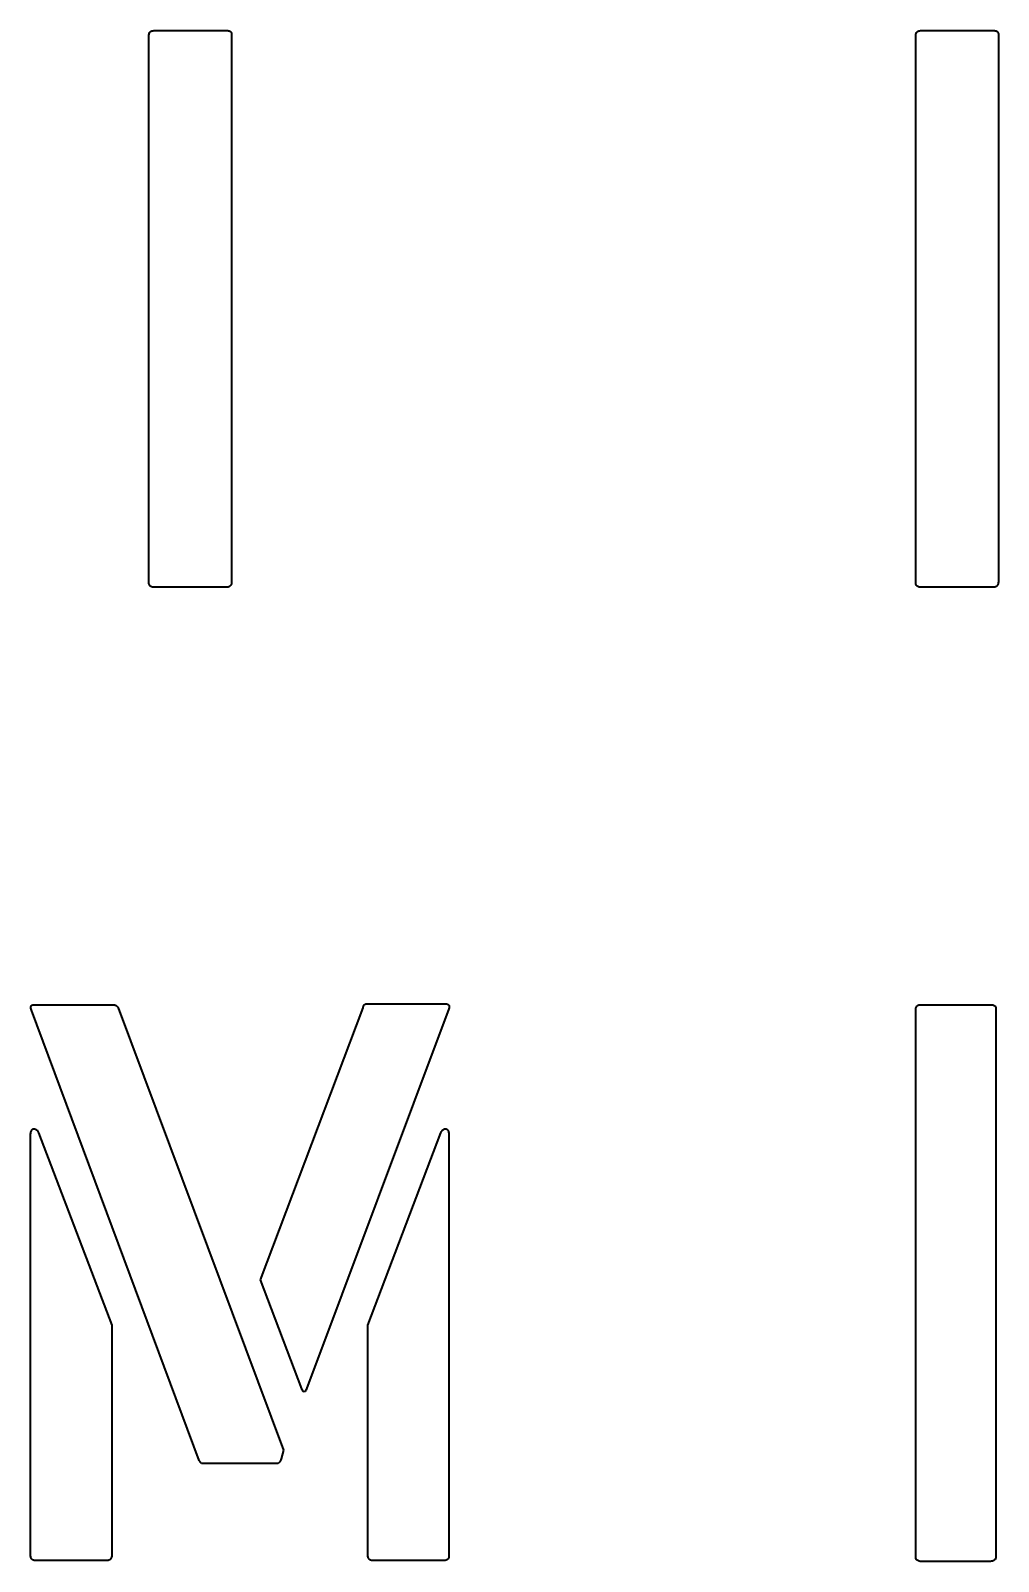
# Model space of a CAD drawing. Extents: x 10 to 410, y -69 to 348.
# Drawn here: x 204.1 to 238.9, y 191 to 246 of the extents above; entities that cross this region are included whole.
import ezdxf

# ---------------------------------------------------------------- set-up
doc = ezdxf.new("R2010")
doc.units = 0

msp = doc.modelspace()

# ---------------------------------------------------------------- linework, layer by layer
at = {"color": 7, "lineweight": 35, "ltscale": 0.00086}
for p, q in [((208.401718, 245.837997), (208.40686, 245.872009)), ((235.951721, 245.837997), (235.956863, 245.872009)), ((208.561996, 226.001709), (208.528, 226.006866)), ((236.112, 226.001709), (236.078003, 226.006866)), ((235.951706, 210.838013), (235.956863, 210.872009)), ((204.311996, 191.030289), (204.278, 191.035431)), ((219.050568, 191.035431), (219.016571, 191.030289)), ((236.111984, 191.001709), (236.077988, 191.006866))]:
    msp.add_line(p, q, dxfattribs=at)
at = {"color": 7, "lineweight": 35, "ltscale": 0.00078}
for p, q in [((208.40686, 245.872009), (208.415436, 245.902008)), ((235.956863, 245.872009), (235.965439, 245.902008)), ((208.528, 226.006866), (208.498001, 226.015427)), ((236.078003, 226.006866), (236.048004, 226.015427)), ((235.956863, 210.872009), (235.965424, 210.902008)), ((204.278, 191.035431), (204.248001, 191.044006)), ((219.080566, 191.044006), (219.050568, 191.035431)), ((236.077988, 191.006866), (236.047989, 191.015427))]:
    msp.add_line(p, q, dxfattribs=at)
at = {"color": 7, "lineweight": 35, "ltscale": 0.000716}
for p, q in [((208.415436, 245.902008), (208.427429, 245.928009)), ((235.965439, 245.902008), (235.977432, 245.928009)), ((208.498001, 226.015427), (208.472, 226.027435)), ((236.048004, 226.015427), (236.022003, 226.027435)), ((235.965424, 210.902008), (235.977432, 210.928009)), ((204.248001, 191.044006), (204.222, 191.056)), ((219.106567, 191.056), (219.080566, 191.044006)), ((236.047989, 191.015427), (236.021988, 191.027435))]:
    msp.add_line(p, q, dxfattribs=at)
at = {"color": 7, "lineweight": 35, "ltscale": 0.000671}
for p, q in [((208.427429, 245.928009), (208.442856, 245.949997)), ((235.977432, 245.928009), (235.992859, 245.949997))]:
    msp.add_line(p, q, dxfattribs=at)
at = {"color": 7, "lineweight": 35, "ltscale": 0.000652}
for p, q in [((208.442856, 245.949997), (208.461716, 245.968002)), ((235.992859, 245.949997), (236.011719, 245.968002)), ((208.449997, 226.042847), (208.432007, 226.061707)), ((236, 226.042847), (235.98201, 226.061707)), ((235.992844, 210.950012), (236.011703, 210.968002)), ((204.199997, 191.071426), (204.182007, 191.090286)), ((219.146576, 191.090286), (219.128571, 191.071426))]:
    msp.add_line(p, q, dxfattribs=at)
at = {"color": 7, "lineweight": 35, "ltscale": 0.000658}
for p, q in [((208.461716, 245.968002), (208.483994, 245.981995)), ((236.011719, 245.968002), (236.033997, 245.981995)), ((208.432007, 226.061707), (208.417999, 226.084)), ((235.98201, 226.061707), (235.968002, 226.084)), ((236.011703, 210.968002), (236.033997, 210.981995)), ((204.182007, 191.090286), (204.167999, 191.112579)), ((219.160583, 191.112579), (219.146576, 191.090286)), ((235.98201, 191.061707), (235.968002, 191.084))]:
    msp.add_line(p, q, dxfattribs=at)
at = {"color": 7, "lineweight": 35, "ltscale": 0.00069}
for p, q in [((208.483994, 245.981995), (208.50972, 245.992004)), ((236.033997, 245.981995), (236.059723, 245.992004)), ((208.417999, 226.084), (208.408005, 226.109711)), ((235.968002, 226.084), (235.958008, 226.109711)), ((204.198563, 210.981995), (204.224289, 210.992004)), ((236.033997, 210.981995), (236.059708, 210.992004)), ((204.410568, 206.451431), (204.423706, 206.427155)), ((218.904846, 206.427155), (218.917999, 206.451431)), ((235.968002, 191.084), (235.957993, 191.109711))]:
    msp.add_line(p, q, dxfattribs=at)
at = {"color": 7, "lineweight": 35, "ltscale": 0.000744}
for p, q in [((208.50972, 245.992004), (208.538864, 245.998001)), ((236.059723, 245.992004), (236.088867, 245.998001)), ((208.408005, 226.109711), (208.402008, 226.138855)), ((235.958008, 226.109711), (235.952011, 226.138855)), ((236.059708, 210.992004), (236.088852, 210.998001)), ((204.158005, 191.138275), (204.151993, 191.167419)), ((219.176575, 191.167419), (219.170563, 191.138275)), ((235.957993, 191.109711), (235.951996, 191.138855))]:
    msp.add_line(p, q, dxfattribs=at)
at = {"color": 7, "lineweight": 35, "ltscale": 0.000816}
for p, q in [((208.538864, 245.998001), (208.571426, 246)), ((236.088867, 245.998001), (236.121429, 246)), ((208.402008, 226.138855), (208.399994, 226.171417)), ((235.952011, 226.138855), (235.949997, 226.171417)), ((236.088852, 210.998001), (236.121414, 211)), ((204.151993, 191.167419), (204.149994, 191.199997)), ((219.178574, 191.199997), (219.176575, 191.167419)), ((235.951996, 191.138855), (235.949997, 191.171417))]:
    msp.add_line(p, q, dxfattribs=at)
at = {"color": 7, "lineweight": 35, "ltscale": 0.065714}
for p, q in [((208.571426, 246), (211.199997, 246)), ((236.121429, 246), (238.75, 246))]:
    msp.add_line(p, q, dxfattribs=at)
at = {"color": 7, "lineweight": 35, "ltscale": 0.000815}
for p, q in [((211.199997, 246), (211.232574, 245.998566)), ((238.75, 246), (238.782578, 245.998566)), ((238.664291, 211), (238.696854, 210.998566))]:
    msp.add_line(p, q, dxfattribs=at)
at = {"color": 7, "lineweight": 35, "ltscale": 0.000736}
for p, q in [((211.232574, 245.998566), (211.261719, 245.994293)), ((238.782578, 245.998566), (238.811722, 245.994293)), ((238.696854, 210.998566), (238.725998, 210.994293))]:
    msp.add_line(p, q, dxfattribs=at)
at = {"color": 7, "lineweight": 35, "ltscale": 0.000667}
for p, q in [((211.261719, 245.994293), (211.28743, 245.987152)), ((238.811722, 245.994293), (238.837433, 245.987152)), ((238.725998, 210.994293), (238.751709, 210.987152))]:
    msp.add_line(p, q, dxfattribs=at)
at = {"color": 7, "lineweight": 35, "ltscale": 0.000611}
for p, q in [((211.28743, 245.987152), (211.309723, 245.977142)), ((238.837433, 245.987152), (238.859726, 245.977142)), ((238.751709, 210.987152), (238.774002, 210.977142))]:
    msp.add_line(p, q, dxfattribs=at)
at = {"color": 7, "lineweight": 35, "ltscale": 0.00057}
for p, q in [((211.309723, 245.977142), (211.328568, 245.964294)), ((238.859726, 245.977142), (238.878571, 245.964294))]:
    msp.add_line(p, q, dxfattribs=at)
at = {"color": 7, "lineweight": 35, "ltscale": 0.000551}
for p, q in [((211.328568, 245.964294), (211.343994, 245.948578)), ((238.878571, 245.964294), (238.894012, 245.948578))]:
    msp.add_line(p, q, dxfattribs=at)
at = {"color": 7, "lineweight": 35, "ltscale": 0.000553}
for p, q in [((211.343994, 245.948578), (211.356003, 245.929993)), ((238.894012, 245.948578), (238.906006, 245.929993)), ((238.808273, 210.948578), (238.820282, 210.929993))]:
    msp.add_line(p, q, dxfattribs=at)
at = {"color": 7, "lineweight": 35, "ltscale": 0.000577}
for p, q in [((211.356003, 245.929993), (211.364578, 245.908569)), ((238.906006, 245.929993), (238.914581, 245.908569)), ((216.106567, 210.937134), (216.115143, 210.958572)), ((238.820282, 210.929993), (238.828842, 210.908569))]:
    msp.add_line(p, q, dxfattribs=at)
at = {"color": 7, "lineweight": 35, "ltscale": 0.000621}
for p, q in [((211.364578, 245.908569), (211.369705, 245.884277)), ((238.914581, 245.908569), (238.919724, 245.884277)), ((238.828842, 210.908569), (238.834, 210.884277))]:
    msp.add_line(p, q, dxfattribs=at)
at = {"color": 7, "lineweight": 35, "ltscale": 0.00068}
for p, q in [((211.369705, 245.884277), (211.371429, 245.857147)), ((238.919724, 245.884277), (238.921432, 245.857147)), ((238.834, 210.884277), (238.835709, 210.857147))]:
    msp.add_line(p, q, dxfattribs=at)
at = {"color": 7, "lineweight": 35, "ltscale": 0.491429}
for p, q in [((211.371429, 245.857147), (211.371429, 226.199997)), ((238.921432, 245.857147), (238.921432, 226.199997)), ((238.835709, 210.857147), (238.835709, 191.199997))]:
    msp.add_line(p, q, dxfattribs=at)
at = {"color": 7, "lineweight": 35, "ltscale": 0.000951}
for p, q in [((208.399994, 245.800003), (208.401718, 245.837997)), ((235.949997, 245.800003), (235.951721, 245.837997)), ((211.371429, 226.199997), (211.369431, 226.162003)), ((238.921432, 226.199997), (238.919434, 226.162003)), ((208.600006, 226), (208.561996, 226.001709)), ((211.209427, 226.001999), (211.171432, 226)), ((236.150009, 226), (236.112, 226.001709)), ((238.75943, 226.001999), (238.721436, 226)), ((204.349991, 191.028564), (204.311996, 191.030289)), ((206.902283, 191.030579), (206.864288, 191.028564)), ((207.064285, 191.228577), (207.062286, 191.190582)), ((216.266296, 191.190582), (216.264282, 191.228577)), ((219.016571, 191.030289), (218.978577, 191.028564)), ((236.149994, 191), (236.111984, 191.001709)), ((238.835709, 191.199997), (238.83371, 191.162003))]:
    msp.add_line(p, q, dxfattribs=at)
at = {"color": 7, "lineweight": 35, "ltscale": 0.490715}
for p, q in [((208.399994, 226.171417), (208.399994, 245.800003)), ((235.949997, 226.171417), (235.949997, 245.800003))]:
    msp.add_line(p, q, dxfattribs=at)
at = {"color": 7, "lineweight": 35, "ltscale": 0.000711}
for p, q in [((211.321426, 226.050003), (211.299423, 226.031998)), ((238.871429, 226.050003), (238.849426, 226.031998)), ((207.014282, 191.078583), (206.992279, 191.060577)), ((216.336288, 191.060577), (216.314285, 191.078583)), ((238.785721, 191.050003), (238.763718, 191.031998))]:
    msp.add_line(p, q, dxfattribs=at)
at = {"color": 7, "lineweight": 35, "ltscale": 0.00071}
for p, q in [((211.339432, 226.071991), (211.321426, 226.050003)), ((238.889435, 226.071991), (238.871429, 226.050003)), ((207.032272, 191.100571), (207.014282, 191.078583)), ((216.314285, 191.078583), (216.296295, 191.100571)), ((238.803696, 191.071991), (238.785721, 191.050003))]:
    msp.add_line(p, q, dxfattribs=at)
at = {"color": 7, "lineweight": 35, "ltscale": 0.000738}
for p, q in [((211.353424, 226.097992), (211.339432, 226.071991)), ((238.903442, 226.097992), (238.889435, 226.071991)), ((211.299423, 226.031998), (211.273438, 226.018005)), ((238.849426, 226.031998), (238.823441, 226.018005)), ((219.192291, 210.918854), (219.187714, 210.889709)), ((206.992279, 191.060577), (206.966278, 191.04657)), ((207.04628, 191.126572), (207.032272, 191.100571)), ((216.296295, 191.100571), (216.282288, 191.126572)), ((216.362274, 191.04657), (216.336288, 191.060577)), ((238.763718, 191.031998), (238.737717, 191.018005)), ((238.817703, 191.097992), (238.803696, 191.071991))]:
    msp.add_line(p, q, dxfattribs=at)
at = {"color": 7, "lineweight": 35, "ltscale": 0.000791}
for p, q in [((211.363434, 226.127991), (211.353424, 226.097992)), ((211.273438, 226.018005), (211.243423, 226.007996)), ((238.823441, 226.018005), (238.793427, 226.007996)), ((213.13829, 194.653137), (213.126007, 194.623993)), ((216.282288, 191.126572), (216.272278, 191.15657)), ((216.392288, 191.036575), (216.362274, 191.04657)), ((238.737717, 191.018005), (238.707718, 191.007996)), ((238.827713, 191.127991), (238.817703, 191.097992))]:
    msp.add_line(p, q, dxfattribs=at)
at = {"color": 7, "lineweight": 35, "ltscale": 0.000863}
for p, q in [((211.369431, 226.162003), (211.363434, 226.127991)), ((238.919434, 226.162003), (238.913437, 226.127991)), ((211.243423, 226.007996), (211.209427, 226.001999)), ((238.793427, 226.007996), (238.75943, 226.001999)), ((206.936279, 191.036575), (206.902283, 191.030579)), ((207.062286, 191.190582), (207.056274, 191.15657)), ((216.272278, 191.15657), (216.266296, 191.190582)), ((216.426285, 191.030579), (216.392288, 191.036575)), ((238.707718, 191.007996), (238.673721, 191.001999)), ((238.83371, 191.162003), (238.827713, 191.127991))]:
    msp.add_line(p, q, dxfattribs=at)
at = {"color": 7, "lineweight": 35, "ltscale": 0.00079}
for p, q in [((238.913437, 226.127991), (238.903442, 226.097992)), ((206.966278, 191.04657), (206.936279, 191.036575)), ((207.056274, 191.15657), (207.04628, 191.126572))]:
    msp.add_line(p, q, dxfattribs=at)
at = {"color": 7, "lineweight": 35, "ltscale": 0.000672}
for p, q in [((208.472, 226.027435), (208.449997, 226.042847)), ((236.022003, 226.027435), (236, 226.042847)), ((235.977432, 210.928009), (235.992844, 210.950012)), ((204.222, 191.056), (204.199997, 191.071426)), ((219.128571, 191.071426), (219.106567, 191.056)), ((236.021988, 191.027435), (235.999985, 191.042847))]:
    msp.add_line(p, q, dxfattribs=at)
at = {"color": 7, "lineweight": 35, "ltscale": 0.064286}
for p, q in [((211.171432, 226), (208.600006, 226)), ((238.721436, 226), (236.150009, 226))]:
    msp.add_line(p, q, dxfattribs=at)
at = {"color": 7, "lineweight": 35, "ltscale": 0.000654}
msp.add_line((204.152863, 210.902008), (204.155716, 210.928009), dxfattribs=at)
at = {"color": 7, "lineweight": 35, "ltscale": 0.000753}
msp.add_line((204.155716, 210.872009), (204.152863, 210.902008), dxfattribs=at)
at = {"color": 7, "lineweight": 35, "ltscale": 0.00059}
msp.add_line((204.155716, 210.928009), (204.164276, 210.949997), dxfattribs=at)
at = {"color": 7, "lineweight": 35, "ltscale": 0.000877}
msp.add_line((204.164276, 210.837997), (204.155716, 210.872009), dxfattribs=at)
at = {"color": 7, "lineweight": 35, "ltscale": 0.000575}
msp.add_line((204.164276, 210.949997), (204.178574, 210.968002), dxfattribs=at)
at = {"color": 7, "lineweight": 35, "ltscale": 0.001015}
msp.add_line((204.178574, 210.800003), (204.164276, 210.837997), dxfattribs=at)
at = {"color": 7, "lineweight": 35, "ltscale": 0.00061}
for p, q in [((204.178574, 210.968002), (204.198563, 210.981995)), ((219.123718, 211.021713), (219.146576, 211.013153))]:
    msp.add_line(p, q, dxfattribs=at)
at = {"color": 7, "lineweight": 35, "ltscale": 0.431465}
msp.add_line((210.207138, 194.628571), (204.178574, 210.800003), dxfattribs=at)
at = {"color": 7, "lineweight": 35, "ltscale": 0.0008}
msp.add_line((204.224289, 210.992004), (204.255707, 210.998001), dxfattribs=at)
at = {"color": 7, "lineweight": 35, "ltscale": 0.00093}
msp.add_line((204.255707, 210.998001), (204.292847, 211), dxfattribs=at)
at = {"color": 7, "lineweight": 35, "ltscale": 0.070715}
msp.add_line((204.292847, 211), (207.121429, 211), dxfattribs=at)
at = {"color": 7, "lineweight": 35, "ltscale": 0.000558}
for p, q in [((207.121429, 211), (207.143707, 210.998856)), ((207.253433, 210.944), (207.267715, 210.926849)), ((204.205994, 206.510284), (204.223145, 206.524567)), ((204.264282, 206.542862), (204.286575, 206.541428)), ((219.041992, 206.541428), (219.064285, 206.542862)), ((219.105438, 206.524567), (219.122574, 206.510284))]:
    msp.add_line(p, q, dxfattribs=at)
at = {"color": 7, "lineweight": 35, "ltscale": 0.000536}
for p, q in [((207.143707, 210.998856), (207.164856, 210.995422)), ((207.237991, 210.958862), (207.253433, 210.944))]:
    msp.add_line(p, q, dxfattribs=at)
at = {"color": 7, "lineweight": 35, "ltscale": 0.00052}
for p, q in [((207.164856, 210.995422), (207.18486, 210.989716)), ((207.22142, 210.971436), (207.237991, 210.958862))]:
    msp.add_line(p, q, dxfattribs=at)
at = {"color": 7, "lineweight": 35, "ltscale": 0.000512}
for p, q in [((207.18486, 210.989716), (207.203705, 210.98172)), ((207.203705, 210.98172), (207.22142, 210.971436))]:
    msp.add_line(p, q, dxfattribs=at)
at = {"color": 7, "lineweight": 35, "ltscale": 0.000586}
msp.add_line((207.267715, 210.926849), (207.280853, 210.907425), dxfattribs=at)
at = {"color": 7, "lineweight": 35, "ltscale": 0.00062}
msp.add_line((207.280853, 210.907425), (207.292847, 210.885712), dxfattribs=at)
at = {"color": 7, "lineweight": 35, "ltscale": 0.424024}
msp.add_line((207.292847, 210.885712), (213.235718, 195), dxfattribs=at)
at = {"color": 7, "lineweight": 35, "ltscale": 0.261086}
msp.add_line((212.407135, 201.114288), (216.092865, 210.885712), dxfattribs=at)
at = {"color": 7, "lineweight": 35, "ltscale": 0.364583}
msp.add_line((219.178574, 210.857147), (214.064285, 197.199997), dxfattribs=at)
at = {"color": 7, "lineweight": 35, "ltscale": 0.000697}
msp.add_line((216.092865, 210.885712), (216.099152, 210.912857), dxfattribs=at)
at = {"color": 7, "lineweight": 35, "ltscale": 0.000635}
msp.add_line((216.099152, 210.912857), (216.106567, 210.937134), dxfattribs=at)
at = {"color": 7, "lineweight": 35, "ltscale": 0.000524}
for p, q in [((216.115143, 210.958572), (216.124863, 210.977142)), ((219.178574, 210.985718), (219.187714, 210.966858))]:
    msp.add_line(p, q, dxfattribs=at)
at = {"color": 7, "lineweight": 35, "ltscale": 0.000477}
msp.add_line((216.124863, 210.977142), (216.135712, 210.992859), dxfattribs=at)
at = {"color": 7, "lineweight": 35, "ltscale": 0.000439}
msp.add_line((216.135712, 210.992859), (216.147705, 211.005707), dxfattribs=at)
at = {"color": 7, "lineweight": 35, "ltscale": 0.000413}
msp.add_line((216.147705, 211.005707), (216.160858, 211.015717), dxfattribs=at)
at = {"color": 7, "lineweight": 35, "ltscale": 0.000399}
msp.add_line((216.160858, 211.015717), (216.17514, 211.022858), dxfattribs=at)
at = {"color": 7, "lineweight": 35, "ltscale": 0.0004}
msp.add_line((216.17514, 211.022858), (216.190567, 211.027145), dxfattribs=at)
at = {"color": 7, "lineweight": 35, "ltscale": 0.000416}
msp.add_line((216.190567, 211.027145), (216.207153, 211.028564), dxfattribs=at)
at = {"color": 7, "lineweight": 35, "ltscale": 0.071428}
msp.add_line((216.207153, 211.028564), (219.064285, 211.028564), dxfattribs=at)
at = {"color": 7, "lineweight": 35, "ltscale": 0.000801}
msp.add_line((219.064285, 211.028564), (219.096283, 211.026855), dxfattribs=at)
at = {"color": 7, "lineweight": 35, "ltscale": 0.000698}
msp.add_line((219.096283, 211.026855), (219.123718, 211.021713), dxfattribs=at)
at = {"color": 7, "lineweight": 35, "ltscale": 0.000547}
for p, q in [((219.146576, 211.013153), (219.164856, 211.001144)), ((218.964294, 206.507141), (218.981995, 206.520004))]:
    msp.add_line(p, q, dxfattribs=at)
at = {"color": 7, "lineweight": 35, "ltscale": 0.000516}
msp.add_line((219.164856, 211.001144), (219.178574, 210.985718), dxfattribs=at)
at = {"color": 7, "lineweight": 35, "ltscale": 0.000846}
msp.add_line((219.187714, 210.889709), (219.178574, 210.857147), dxfattribs=at)
at = {"color": 7, "lineweight": 35, "ltscale": 0.000569}
msp.add_line((219.187714, 210.966858), (219.192291, 210.94458), dxfattribs=at)
at = {"color": 7, "lineweight": 35, "ltscale": 0.000643}
msp.add_line((219.192291, 210.94458), (219.192291, 210.918854), dxfattribs=at)
at = {"color": 7, "lineweight": 35, "ltscale": 0.000952}
for p, q in [((235.949997, 210.799988), (235.951706, 210.838013)), ((216.464294, 191.028564), (216.426285, 191.030579)), ((238.673721, 191.001999), (238.635712, 191))]:
    msp.add_line(p, q, dxfattribs=at)
at = {"color": 7, "lineweight": 35, "ltscale": 0.490714}
msp.add_line((235.949997, 191.171417), (235.949997, 210.799988), dxfattribs=at)
at = {"color": 7, "lineweight": 35, "ltscale": 0.063572}
msp.add_line((236.121414, 211), (238.664291, 211), dxfattribs=at)
at = {"color": 7, "lineweight": 35, "ltscale": 0.000571}
for p, q in [((238.774002, 210.977142), (238.792862, 210.964294)), ((204.364288, 206.507141), (204.380859, 206.491425)), ((218.947723, 206.491425), (218.964294, 206.507141))]:
    msp.add_line(p, q, dxfattribs=at)
at = {"color": 7, "lineweight": 35, "ltscale": 0.00055}
msp.add_line((238.792862, 210.964294), (238.808273, 210.948578), dxfattribs=at)
at = {"color": 7, "lineweight": 35, "ltscale": 0.000958}
for p, q in [((204.149994, 206.314285), (204.151138, 206.35257)), ((219.177429, 206.35257), (219.178574, 206.314285))]:
    msp.add_line(p, q, dxfattribs=at)
at = {"color": 7, "lineweight": 35, "ltscale": 0.377857}
for p, q in [((204.149994, 191.199997), (204.149994, 206.314285)), ((219.178574, 206.314285), (219.178574, 191.199997))]:
    msp.add_line(p, q, dxfattribs=at)
at = {"color": 7, "lineweight": 35, "ltscale": 0.000875}
for p, q in [((204.151138, 206.35257), (204.154572, 206.387421)), ((219.174011, 206.387421), (219.177429, 206.35257))]:
    msp.add_line(p, q, dxfattribs=at)
at = {"color": 7, "lineweight": 35, "ltscale": 0.000799}
for p, q in [((204.154572, 206.387421), (204.160278, 206.418854)), ((219.168289, 206.418854), (219.174011, 206.387421))]:
    msp.add_line(p, q, dxfattribs=at)
at = {"color": 7, "lineweight": 35, "ltscale": 0.000728}
for p, q in [((204.160278, 206.418854), (204.168274, 206.446869)), ((219.160278, 206.446869), (219.168289, 206.418854))]:
    msp.add_line(p, q, dxfattribs=at)
at = {"color": 7, "lineweight": 35, "ltscale": 0.000666}
for p, q in [((204.168274, 206.446869), (204.178574, 206.471436)), ((219.149994, 206.471436), (219.160278, 206.446869))]:
    msp.add_line(p, q, dxfattribs=at)
at = {"color": 7, "lineweight": 35, "ltscale": 0.000615}
for p, q in [((204.178574, 206.471436), (204.191132, 206.492569)), ((219.137421, 206.492584), (219.149994, 206.471436))]:
    msp.add_line(p, q, dxfattribs=at)
at = {"color": 7, "lineweight": 35, "ltscale": 0.000578}
for p, q in [((204.191132, 206.492569), (204.205994, 206.510284)), ((219.122574, 206.510284), (219.137421, 206.492584))]:
    msp.add_line(p, q, dxfattribs=at)
at = {"color": 7, "lineweight": 35, "ltscale": 0.000556}
msp.add_line((204.223145, 206.524567), (204.242569, 206.535431), dxfattribs=at)
at = {"color": 7, "lineweight": 35, "ltscale": 0.000574}
for p, q in [((204.242569, 206.535431), (204.264282, 206.542862)), ((219.064285, 206.542862), (219.085999, 206.535431))]:
    msp.add_line(p, q, dxfattribs=at)
at = {"color": 7, "lineweight": 35, "ltscale": 0.000539}
for p, q in [((204.286575, 206.541428), (204.307709, 206.53714)), ((219.020859, 206.53714), (219.041992, 206.541428))]:
    msp.add_line(p, q, dxfattribs=at)
at = {"color": 7, "lineweight": 35, "ltscale": 0.000531}
for p, q in [((204.307709, 206.53714), (204.327713, 206.529999)), ((219.000854, 206.529999), (219.020859, 206.53714)), ((213.085724, 194.557144), (213.071136, 194.541718))]:
    msp.add_line(p, q, dxfattribs=at)
at = {"color": 7, "lineweight": 35, "ltscale": 0.000533}
msp.add_line((204.327713, 206.529999), (204.346558, 206.520004), dxfattribs=at)
at = {"color": 7, "lineweight": 35, "ltscale": 0.000548}
for p, q in [((204.346558, 206.520004), (204.364288, 206.507141)), ((214.012848, 197.104004), (213.995728, 197.090286))]:
    msp.add_line(p, q, dxfattribs=at)
at = {"color": 7, "lineweight": 35, "ltscale": 0.000604}
for p, q in [((204.380859, 206.491425), (204.396286, 206.472855)), ((218.932281, 206.472855), (218.947723, 206.491425))]:
    msp.add_line(p, q, dxfattribs=at)
at = {"color": 7, "lineweight": 35, "ltscale": 0.000644}
for p, q in [((204.396286, 206.472855), (204.410568, 206.451431)), ((218.917999, 206.451431), (218.932281, 206.472855))]:
    msp.add_line(p, q, dxfattribs=at)
at = {"color": 7, "lineweight": 35, "ltscale": 0.000742}
for p, q in [((204.423706, 206.427155), (204.435715, 206.399994)), ((218.892853, 206.399994), (218.904846, 206.427155))]:
    msp.add_line(p, q, dxfattribs=at)
at = {"color": 7, "lineweight": 35, "ltscale": 0.184927}
for p, q in [((204.435715, 206.399994), (207.064285, 199.485718)), ((216.264282, 199.485718), (218.892853, 206.399994))]:
    msp.add_line(p, q, dxfattribs=at)
at = {"color": 7, "lineweight": 35, "ltscale": 0.000534}
msp.add_line((218.981995, 206.520004), (219.000854, 206.529999), dxfattribs=at)
at = {"color": 7, "lineweight": 35, "ltscale": 0.000557}
msp.add_line((219.085999, 206.535431), (219.105438, 206.524567), dxfattribs=at)
at = {"color": 7, "lineweight": 35, "ltscale": 0.104669}
msp.add_line((213.892853, 197.199997), (212.407135, 201.114288), dxfattribs=at)
at = {"color": 7, "lineweight": 35, "ltscale": 0.206429}
for p, q in [((207.064285, 199.485718), (207.064285, 191.228577)), ((216.264282, 191.228577), (216.264282, 199.485718))]:
    msp.add_line(p, q, dxfattribs=at)
at = {"color": 7, "lineweight": 35, "ltscale": 0.001114}
for p, q in [((213.910004, 197.158859), (213.892853, 197.199997)), ((214.064285, 197.199997), (214.04715, 197.158859))]:
    msp.add_line(p, q, dxfattribs=at)
at = {"color": 7, "lineweight": 35, "ltscale": 0.000907}
msp.add_line((213.927139, 197.126862), (213.910004, 197.158859), dxfattribs=at)
at = {"color": 7, "lineweight": 35, "ltscale": 0.000714}
for p, q in [((213.94429, 197.104004), (213.927139, 197.126862)), ((214.029999, 197.126862), (214.012848, 197.104004))]:
    msp.add_line(p, q, dxfattribs=at)
at = {"color": 7, "lineweight": 35, "ltscale": 0.000549}
msp.add_line((213.961426, 197.090286), (213.94429, 197.104004), dxfattribs=at)
at = {"color": 7, "lineweight": 35, "ltscale": 0.000444}
for p, q in [((213.978577, 197.085724), (213.961426, 197.090286)), ((213.995728, 197.090286), (213.978577, 197.085724))]:
    msp.add_line(p, q, dxfattribs=at)
at = {"color": 7, "lineweight": 35, "ltscale": 0.000908}
msp.add_line((214.04715, 197.158859), (214.029999, 197.126862), dxfattribs=at)
at = {"color": 7, "lineweight": 35, "ltscale": 0.008144}
msp.add_line((213.235718, 195), (213.149994, 194.685715), dxfattribs=at)
at = {"color": 7, "lineweight": 35, "ltscale": 0.000499}
msp.add_line((210.218277, 194.612), (210.207138, 194.628571), dxfattribs=at)
at = {"color": 7, "lineweight": 35, "ltscale": 0.000468}
msp.add_line((210.228851, 194.596573), (210.218277, 194.612), dxfattribs=at)
at = {"color": 7, "lineweight": 35, "ltscale": 0.000436}
msp.add_line((210.238846, 194.582275), (210.228851, 194.596573), dxfattribs=at)
at = {"color": 7, "lineweight": 35, "ltscale": 0.000404}
msp.add_line((210.248276, 194.569153), (210.238846, 194.582275), dxfattribs=at)
at = {"color": 7, "lineweight": 35, "ltscale": 0.000373}
msp.add_line((210.257141, 194.557144), (210.248276, 194.569153), dxfattribs=at)
at = {"color": 7, "lineweight": 35, "ltscale": 0.000341}
msp.add_line((210.265427, 194.546295), (210.257141, 194.557144), dxfattribs=at)
at = {"color": 7, "lineweight": 35, "ltscale": 0.00031}
msp.add_line((210.273148, 194.536575), (210.265427, 194.546295), dxfattribs=at)
at = {"color": 7, "lineweight": 35, "ltscale": 0.000279}
msp.add_line((210.280289, 194.528), (210.273148, 194.536575), dxfattribs=at)
at = {"color": 7, "lineweight": 35, "ltscale": 0.000248}
msp.add_line((210.28685, 194.520569), (210.280289, 194.528), dxfattribs=at)
at = {"color": 7, "lineweight": 35, "ltscale": 0.000217}
msp.add_line((210.292847, 194.514282), (210.28685, 194.520569), dxfattribs=at)
at = {"color": 7, "lineweight": 35, "ltscale": 0.067857}
msp.add_line((213.007141, 194.514282), (210.292847, 194.514282), dxfattribs=at)
at = {"color": 7, "lineweight": 35, "ltscale": 0.000424}
msp.add_line((213.024002, 194.515991), (213.007141, 194.514282), dxfattribs=at)
at = {"color": 7, "lineweight": 35, "ltscale": 0.000427}
msp.add_line((213.040283, 194.521149), (213.024002, 194.515991), dxfattribs=at)
at = {"color": 7, "lineweight": 35, "ltscale": 0.000448}
msp.add_line((213.056, 194.529724), (213.040283, 194.521149), dxfattribs=at)
at = {"color": 7, "lineweight": 35, "ltscale": 0.000483}
msp.add_line((213.071136, 194.541718), (213.056, 194.529724), dxfattribs=at)
at = {"color": 7, "lineweight": 35, "ltscale": 0.000587}
msp.add_line((213.099716, 194.576004), (213.085724, 194.557144), dxfattribs=at)
at = {"color": 7, "lineweight": 35, "ltscale": 0.000651}
for p, q in [((213.113144, 194.598297), (213.099716, 194.576004)), ((235.999985, 191.042847), (235.98201, 191.061707))]:
    msp.add_line(p, q, dxfattribs=at)
at = {"color": 7, "lineweight": 35, "ltscale": 0.000718}
msp.add_line((213.126007, 194.623993), (213.113144, 194.598297), dxfattribs=at)
at = {"color": 7, "lineweight": 35, "ltscale": 0.000865}
msp.add_line((213.149994, 194.685715), (213.13829, 194.653137), dxfattribs=at)
at = {"color": 7, "lineweight": 35, "ltscale": 0.000689}
for p, q in [((204.167999, 191.112579), (204.158005, 191.138275)), ((219.170563, 191.138275), (219.160583, 191.112579))]:
    msp.add_line(p, q, dxfattribs=at)
at = {"color": 7, "lineweight": 35, "ltscale": 0.062857}
for p, q in [((206.864288, 191.028564), (204.349991, 191.028564)), ((218.978577, 191.028564), (216.464294, 191.028564))]:
    msp.add_line(p, q, dxfattribs=at)
at = {"color": 7, "lineweight": 35, "ltscale": 0.062143}
msp.add_line((238.635712, 191), (236.149994, 191), dxfattribs=at)

doc.saveas('drawing.dxf')
